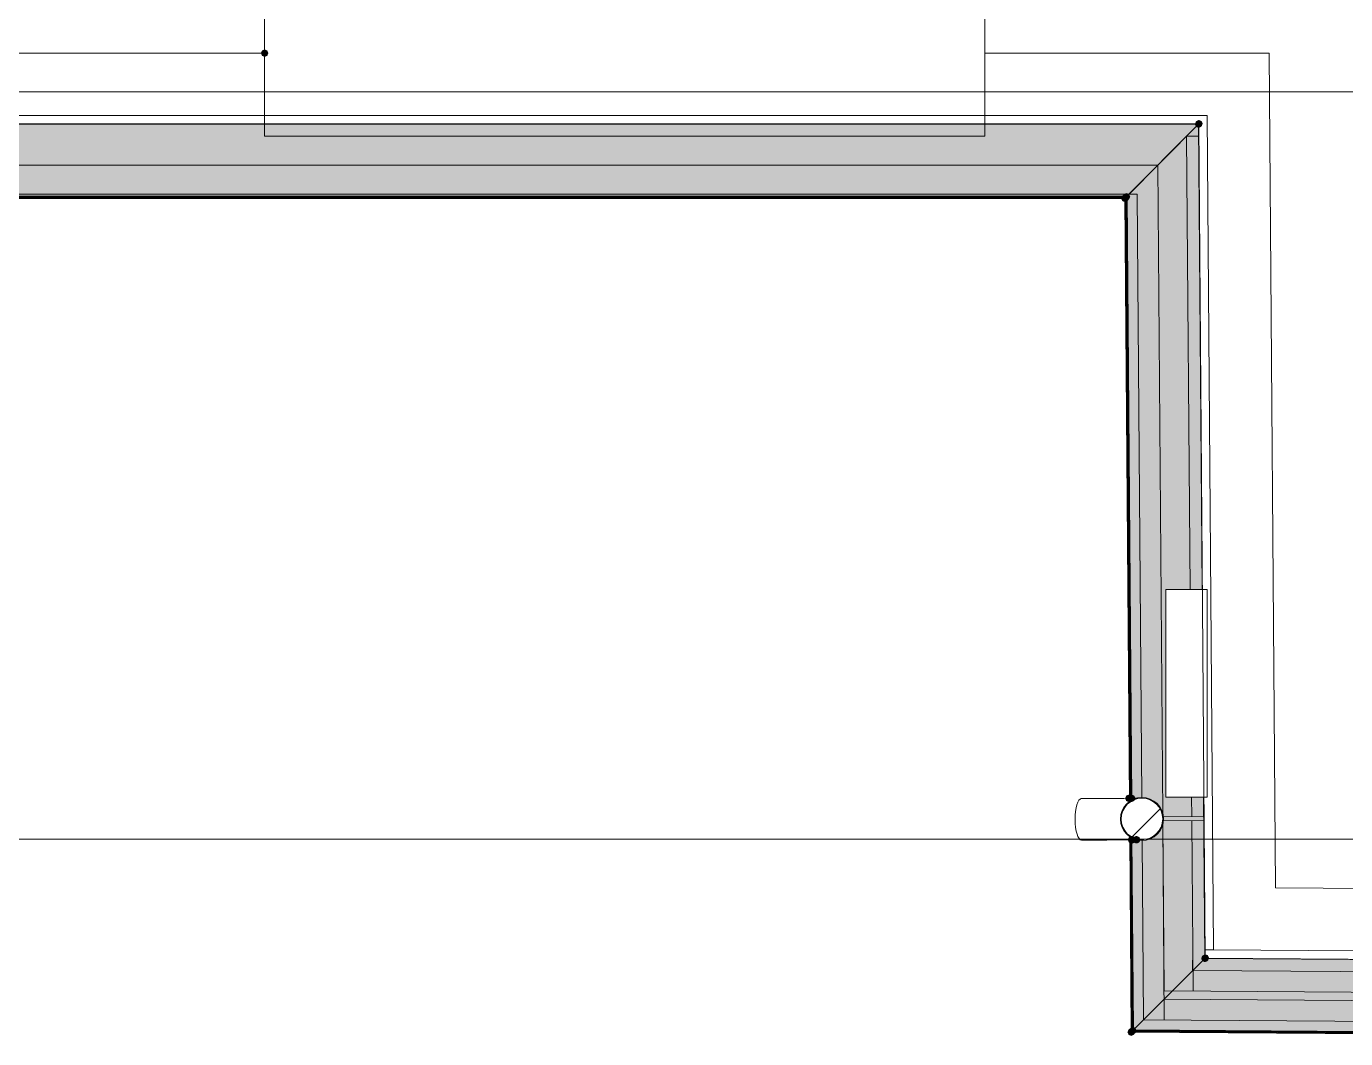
# Model space of a CAD drawing. Header units: millimetres. Extents: x 0 to 1189, y 0 to 841.
# Drawn here: x 688.58 to 720.36, y 283.07 to 307.45 of the extents above; entities that cross this region are included whole.
import ezdxf

# ---------------------------------------------------------------- set-up
doc = ezdxf.new("R2010")
doc.units = ezdxf.units.MM

msp = doc.modelspace()

# ---------------------------------------------------------------- hatches: boundary and pattern name
h = msp.add_hatch(color=7)
h.dxf.hatch_style = 2
h.paths.add_polyline_path([(694.319061, 306.89424), (694.255498, 306.867802), (694.229061, 306.804239), (694.255498, 306.740677), (694.319061, 306.714239), (694.382623, 306.740677), (694.409061, 306.804239), (694.382623, 306.867802)])
at = {"true_color": 0x3d3d3d}
h = msp.add_hatch(color=250, dxfattribs=at)
h.dxf.hatch_style = 2
h.paths.add_polyline_path([(611.478934, 305.094237), (630.580963, 305.094237), (630.580963, 304.904237), (634.580969, 304.904237), (634.580969, 305.094237), (716.815095, 305.094237), (715.042092, 303.308234), (660.84201, 303.308234), (660.84201, 304.404236), (660.748009, 304.404236), (660.741009, 303.308234), (611.478934, 303.308234)])
h = msp.add_hatch(color=250, dxfattribs=at)
h.dxf.hatch_style = 2
h.paths.add_polyline_path([(716.815095, 305.094237), (716.899095, 293.88222), (716.023094, 293.88222), (716.023094, 288.882212), (716.937095, 288.882212), (716.966095, 285.008206), (715.194093, 283.225203), (715.158093, 287.935211), (715.339093, 287.85021), (715.566093, 287.85221), (715.765094, 287.947211), (715.921094, 288.136211), (715.968094, 288.348211), (715.920094, 288.578212), (715.785094, 288.751212), (715.563093, 288.865212), (715.336093, 288.864212), (715.152093, 288.776212), (715.042092, 303.308234)])
h = msp.add_hatch(color=7)
h.dxf.hatch_style = 2
h.paths.add_polyline_path([(716.748199, 305.154444), (716.725328, 305.089512), (716.754888, 305.02734), (716.81982, 305.00447), (716.881992, 305.03403), (716.890992, 305.04403), (716.913862, 305.108961), (716.884302, 305.171133), (716.819371, 305.194004), (716.757199, 305.164444)])
h = msp.add_hatch(color=250, dxfattribs=at)
h.dxf.hatch_style = 2
h.paths.add_polyline_path([(660.84201, 303.347234), (715.081092, 303.347234), (715.042092, 303.308234), (703.333075, 303.306234), (660.84201, 303.306234)])
h = msp.add_hatch(color=7)
h.dxf.hatch_style = 2
h.paths.add_polyline_path([(715.114732, 303.253594), (715.140984, 303.317234), (715.114732, 303.380874), (715.051092, 303.407125), (714.987453, 303.380874), (714.976453, 303.369874), (714.950201, 303.306234), (714.976453, 303.242594), (715.040092, 303.216343), (715.103732, 303.242594)])
h = msp.add_hatch(color=7)
h.dxf.hatch_style = 2
h.paths.add_polyline_path([(714.982814, 303.374457), (714.963751, 303.308307), (714.99687, 303.247956), (715.063019, 303.228893), (715.123371, 303.262011), (715.146434, 303.333161), (715.113315, 303.393512), (715.047166, 303.412575)])
h = msp.add_hatch(color=7)
h.dxf.hatch_style = 2
h.paths.add_polyline_path([(715.011453, 303.404874), (714.985201, 303.341234), (715.011453, 303.277594), (715.075092, 303.251343), (715.138732, 303.277594), (715.167984, 303.344234), (715.141732, 303.407874), (715.078092, 303.434125)])
h = msp.add_hatch(color=250, dxfattribs=at)
h.dxf.hatch_style = 2
h.paths.add_polyline_path([(715.081092, 303.347234), (715.191093, 288.795212), (715.150093, 288.775212), (715.040092, 303.306234)])
h = msp.add_hatch(color=250, dxfattribs=at)
h.dxf.hatch_style = 2
h.paths.add_polyline_path([(716.899095, 293.88222), (716.871095, 297.620225), (716.909095, 293.88222)])
h = msp.add_hatch(color=7)
h.dxf.hatch_style = 2
h.paths.add_polyline_path([(715.135093, 288.945212), (715.07153, 288.918775), (715.045092, 288.855212), (715.07153, 288.791649), (715.135093, 288.765212), (715.149093, 288.765212), (715.212655, 288.791649), (715.239093, 288.855212), (715.212655, 288.918775), (715.149093, 288.945212)])
h = msp.add_hatch(color=7)
h.dxf.hatch_style = 2
h.paths.add_polyline_path([(715.171093, 288.946212), (715.10753, 288.919775), (715.081092, 288.856212), (715.10753, 288.792649), (715.171093, 288.766212), (715.184093, 288.766212), (715.247655, 288.792649), (715.274093, 288.856212), (715.247655, 288.919775), (715.184093, 288.946212)])
h = msp.add_hatch(color=7)
h.dxf.hatch_style = 2
h.paths.add_polyline_path([(715.191093, 288.946212), (715.12753, 288.919775), (715.101093, 288.856212), (715.12753, 288.792649), (715.191093, 288.766212), (715.203093, 288.766212), (715.266655, 288.792649), (715.293093, 288.856212), (715.266655, 288.919775), (715.203093, 288.946212)])
h = msp.add_hatch(color=7)
h.dxf.hatch_style = 2
h.paths.add_polyline_path([(715.211093, 287.76621), (715.274655, 287.792648), (715.301093, 287.85621), (715.274655, 287.919773), (715.211093, 287.946211), (715.199093, 287.946211), (715.13553, 287.919773), (715.109093, 287.85621), (715.13553, 287.792648), (715.199093, 287.76621)])
h = msp.add_hatch(color=7)
h.dxf.hatch_style = 2
h.paths.add_polyline_path([(715.226093, 287.76621), (715.289655, 287.792648), (715.316093, 287.85621), (715.289655, 287.919773), (715.226093, 287.946211), (715.211093, 287.946211), (715.14753, 287.919773), (715.121093, 287.85621), (715.14753, 287.792648), (715.211093, 287.76621)])
h = msp.add_hatch(color=250, dxfattribs=at)
h.dxf.hatch_style = 2
h.paths.add_polyline_path([(715.198093, 287.916211), (715.233093, 283.274203), (715.192093, 283.223203), (715.156093, 287.936211)])
h = msp.add_hatch(color=7)
h.dxf.hatch_style = 2
h.paths.add_polyline_path([(715.325093, 287.76721), (715.388655, 287.793648), (715.415093, 287.85721), (715.388655, 287.920773), (715.325093, 287.947211), (715.312093, 287.947211), (715.24853, 287.920773), (715.222093, 287.85721), (715.24853, 287.793648), (715.312093, 287.76721)])
h = msp.add_hatch(color=7)
h.dxf.hatch_style = 2
h.paths.add_polyline_path([(716.900199, 285.058413), (716.877329, 284.993482), (716.906888, 284.93131), (716.97182, 284.908439), (717.033992, 284.937999), (717.042992, 284.947999), (717.065862, 285.012931), (717.036302, 285.075103), (716.971371, 285.097973), (716.909199, 285.068413)])
h = msp.add_hatch(color=250, dxfattribs=at)
h.dxf.hatch_style = 2
h.paths.add_polyline_path([(716.967095, 284.998206), (735.585124, 284.868206), (735.585124, 284.378205), (737.381127, 284.365205), (737.372127, 283.069203), (715.194093, 283.225203)])
h = msp.add_hatch(color=250, dxfattribs=at)
h.dxf.hatch_style = 2
h.paths.add_polyline_path([(716.967095, 284.998206), (716.966095, 285.008206), (716.976095, 285.008206)])
h = msp.add_hatch(color=7)
h.dxf.hatch_style = 2
h.paths.add_polyline_path([(715.266732, 283.170564), (715.292984, 283.234203), (715.266732, 283.297843), (715.203093, 283.324094), (715.139453, 283.297843), (715.128453, 283.286843), (715.102202, 283.223203), (715.128453, 283.159564), (715.192093, 283.133312), (715.255732, 283.159564)])
h = msp.add_hatch(color=7)
h.dxf.hatch_style = 2
h.paths.add_polyline_path([(715.134814, 283.291426), (715.115751, 283.225277), (715.14887, 283.164925), (715.215019, 283.145862), (715.275371, 283.178981), (715.298434, 283.25013), (715.265315, 283.310482), (715.199166, 283.329545)])
h = msp.add_hatch(color=7)
h.dxf.hatch_style = 2
h.paths.add_polyline_path([(715.155093, 283.311204), (715.138105, 283.244491), (715.173093, 283.185203), (715.239805, 283.168216), (715.299093, 283.203203), (715.31908, 283.273916), (715.284093, 283.333204), (715.21738, 283.350191)])
h = msp.add_hatch(color=250, dxfattribs=at)
h.dxf.hatch_style = 2
h.paths.add_polyline_path([(715.233093, 283.264203), (737.372127, 283.109203), (737.372127, 283.067203), (715.207093, 283.223203)])

# ---------------------------------------------------------------- linework, layer by layer
at = {"color": 7, "lineweight": 0}
for points in [[(694.319061, 306.804239), (694.319061, 308.004241)], [(711.669087, 308.004241), (711.669087, 306.804239)], [(694.319061, 306.804239), (683.769045, 306.804239)], [(694.319061, 305.304237), (694.319061, 306.804239)], [(711.669087, 306.804239), (711.669087, 305.104237)], [(718.512098, 306.804239), (711.669087, 306.804239)], [(718.512098, 306.804239), (718.664098, 286.696209)], [(202.529309, 305.871238), (730.632116, 305.871238)], [(716.815095, 305.094237), (634.580969, 305.094237)], [(716.815095, 305.094237), (634.580969, 305.094237)], [(694.319061, 305.304237), (683.769045, 305.304237)], [(683.769045, 305.104237), (694.319061, 305.104237)], [(694.309061, 305.104237), (711.669087, 305.104237)], [(711.669087, 305.104237), (694.309061, 305.104237)], [(694.319061, 305.304237), (711.669087, 305.304237)], [(694.319061, 305.104237), (694.319061, 305.304237)], [(694.319061, 304.804236), (694.319061, 305.094237)], [(717.023095, 305.304237), (711.669087, 305.304237)], [(711.669087, 305.104237), (716.824095, 305.104237)], [(711.669087, 305.094237), (711.669087, 304.804236)], [(715.042092, 303.308234), (716.815095, 305.094237)], [(716.815095, 305.094237), (715.055092, 303.320234)], [(716.899095, 293.88222), (716.815095, 305.094237)], [(716.899095, 293.88222), (716.815095, 305.094237)], [(716.824095, 305.104237), (716.976095, 285.008206)], [(717.023095, 305.104237), (717.023095, 305.304237)], [(717.023095, 305.304237), (717.175096, 285.207206)], [(694.319061, 304.804236), (711.669087, 304.804236)], [(716.817095, 304.804236), (716.527095, 304.804236)], [(716.527095, 304.804236), (716.609095, 293.88222)], [(716.817095, 304.802236), (716.527095, 304.800236)], [(660.84001, 304.104235), (715.832094, 304.104235)], [(715.950094, 288.449211), (715.832094, 304.104235)], [(715.832094, 304.104235), (715.950094, 288.449211)], [(715.337093, 303.404234), (660.83801, 303.404234)], [(715.093093, 303.359234), (660.83901, 303.359234)], [(715.081092, 303.347234), (660.83901, 303.347234)], [(715.078092, 303.344234), (660.83901, 303.344234)], [(715.075092, 303.341234), (660.83901, 303.341234)], [(715.057092, 303.323234), (660.83901, 303.323234)], [(715.055092, 303.320234), (660.83901, 303.320234)], [(715.053092, 303.318234), (660.83901, 303.318234)], [(715.051092, 303.317234), (660.83901, 303.317234)], [(715.042092, 303.308234), (660.83901, 303.308234)], [(715.040092, 303.306234), (660.83901, 303.306234)], [(715.150093, 288.775212), (715.040092, 303.306234)], [(715.042092, 303.308234), (715.055092, 303.320234)], [(715.055092, 303.320234), (715.042092, 303.308234)], [(715.152093, 288.776212), (715.042092, 303.308234)], [(715.161093, 288.780212), (715.051092, 303.317234)], [(715.163093, 288.781212), (715.053092, 303.318234)], [(715.055092, 303.320234), (715.093093, 303.359234)], [(715.081092, 303.347234), (715.055092, 303.320234)], [(715.055092, 303.320234), (715.081092, 303.347234)], [(715.081092, 303.347234), (715.055092, 303.320234)], [(715.165093, 288.782212), (715.055092, 303.320234)], [(715.057092, 303.323234), (715.075092, 303.341234)], [(715.075092, 303.341234), (715.057092, 303.323234)], [(715.167093, 288.783212), (715.057092, 303.323234)], [(715.185093, 288.792212), (715.075092, 303.341234)], [(715.188093, 288.793212), (715.078092, 303.344234)], [(715.093093, 303.359234), (715.081092, 303.347234)], [(715.191093, 288.795212), (715.081092, 303.347234)], [(715.204093, 288.801212), (715.093093, 303.359234)], [(715.447093, 288.865212), (715.337093, 303.404234)], [(717.023095, 293.88222), (716.023094, 293.88222)], [(716.023094, 293.88222), (716.023094, 288.882212)], [(717.023095, 288.882212), (717.023095, 293.88222)], [(713.839192, 288.345897), (713.841561, 288.446932), (713.849842, 288.540968), (713.863441, 288.626021), (713.881764, 288.700105), (713.904217, 288.761235), (713.930204, 288.807428), (713.959132, 288.836696), (713.990406, 288.847056)], [(714.411091, 288.850212), (713.986091, 288.847212)], [(714.411091, 288.850212), (714.468092, 288.850212)], [(714.468092, 288.850212), (714.523092, 288.851212)], [(714.523092, 288.851212), (714.578092, 288.851212)], [(714.578092, 288.851212), (714.632092, 288.851212)], [(714.632092, 288.851212), (714.685092, 288.852212)], [(714.685092, 288.852212), (714.737092, 288.852212)], [(714.737092, 288.852212), (714.787092, 288.853212)], [(714.787092, 288.853212), (714.836092, 288.853212)], [(714.836092, 288.853212), (714.884092, 288.853212)], [(714.884092, 288.853212), (714.930092, 288.854212)], [(714.930092, 288.854212), (714.974092, 288.854212)], [(714.931092, 288.354211), (714.941665, 288.462956), (714.971983, 288.56054), (715.01995, 288.648866), (715.083467, 288.725837), (715.160438, 288.789354), (715.248765, 288.837321), (715.346349, 288.86764), (715.451093, 288.878212), (715.555468, 288.86773), (715.652718, 288.837665), (715.740781, 288.790093), (715.817594, 288.727087), (715.881094, 288.650721), (715.929219, 288.563071), (715.959906, 288.466209), (715.971094, 288.362211)], [(714.951092, 288.354211), (714.961256, 288.458938), (714.990405, 288.552774), (715.036522, 288.637704), (715.097593, 288.711712), (715.1716, 288.772782), (715.25653, 288.818899), (715.350366, 288.848048), (715.451093, 288.858212), (715.551451, 288.848136), (715.644953, 288.819228), (715.729619, 288.773468), (715.803469, 288.712837), (715.864521, 288.639315), (715.910797, 288.554883), (715.940314, 288.461522), (715.951094, 288.361211)], [(714.974092, 288.854212), (715.017092, 288.854212)], [(715.017092, 288.854212), (715.058092, 288.855212)], [(715.058092, 288.855212), (715.098093, 288.855212)], [(715.098093, 288.855212), (715.135093, 288.855212)], [(715.205093, 288.856212), (715.236093, 288.856212)], [(715.236093, 288.856212), (715.266093, 288.856212)], [(715.266093, 288.856212), (715.294093, 288.856212)], [(715.294093, 288.856212), (715.317093, 288.857212)], [(716.023094, 288.882212), (717.023095, 288.882212)], [(716.651095, 288.415211), (716.647095, 288.882212)], [(716.967095, 284.998206), (716.937095, 288.882212)], [(716.967095, 284.998206), (716.937095, 288.882212)], [(715.218093, 287.929211), (715.884094, 288.595212)], [(713.99797, 287.847083), (713.966542, 287.85701), (713.937174, 287.885937), (713.91049, 287.931854), (713.887115, 287.992749), (713.867673, 288.066612), (713.852788, 288.151432), (713.843087, 288.245197), (713.839192, 288.345897)], [(715.971094, 288.362211), (715.960522, 288.25318), (715.930203, 288.155461), (715.882236, 288.067117), (715.818719, 287.990211), (715.741748, 287.926804), (715.653421, 287.878961), (715.555837, 287.848742), (715.451093, 287.83821), (715.346718, 287.848652), (715.249468, 287.878617), (715.161405, 287.926066), (715.084592, 287.988961), (715.021092, 288.065262), (714.972967, 288.15293), (714.94228, 288.249926), (714.931092, 288.354211)], [(715.951094, 288.361211), (715.94093, 288.257197), (715.911781, 288.163227), (715.865664, 288.078279), (715.804594, 288.004336), (715.730586, 287.943377), (715.645656, 287.897382), (715.55182, 287.868334), (715.451093, 287.85821), (715.350735, 287.868244), (715.257233, 287.897039), (715.172567, 287.942638), (715.098718, 288.003086), (715.037665, 288.076424), (714.991389, 288.160695), (714.961872, 288.253944), (714.951092, 288.354211)], [(715.982094, 284.215205), (715.952094, 288.274211)], [(715.952094, 288.274211), (715.988094, 283.515204)], [(716.941095, 288.419211), (715.959094, 288.411211)], [(715.960094, 288.311211), (716.941095, 288.319211)], [(716.651095, 288.318211), (716.682095, 284.210205)], [(715.192093, 283.223203), (715.156093, 287.936211)], [(715.194093, 283.225203), (715.158093, 287.935211)], [(715.203093, 283.234203), (715.168093, 287.931211)], [(715.205093, 283.235203), (715.169093, 287.930211)], [(715.207093, 283.237203), (715.171093, 287.929211)], [(715.209093, 283.240203), (715.174093, 287.928211)], [(715.227093, 283.257203), (715.191093, 287.920211)], [(715.230093, 283.261203), (715.195093, 287.918211)], [(715.233093, 283.264203), (715.198093, 287.916211)], [(715.245093, 283.276203), (715.210093, 287.911211)], [(202.529309, 287.87121), (805.800231, 287.87121)], [(713.993091, 287.84721), (714.418091, 287.85021)], [(714.442092, 287.85021), (714.418091, 287.85021)], [(714.498092, 287.85021), (714.442092, 287.85021)], [(714.554092, 287.85121), (714.498092, 287.85021)], [(714.608092, 287.85121), (714.554092, 287.85121)], [(714.662092, 287.85221), (714.608092, 287.85121)], [(714.714092, 287.85221), (714.662092, 287.85221)], [(714.765092, 287.85221), (714.714092, 287.85221)], [(714.815092, 287.85321), (714.765092, 287.85221)], [(714.864092, 287.85321), (714.815092, 287.85321)], [(714.911092, 287.85421), (714.864092, 287.85321)], [(714.956092, 287.85421), (714.911092, 287.85421)], [(715.000092, 287.85421), (714.956092, 287.85421)], [(715.042092, 287.85521), (715.000092, 287.85421)], [(715.083092, 287.85521), (715.042092, 287.85521)], [(715.121093, 287.85521), (715.083092, 287.85521)], [(715.157093, 287.85521), (715.121093, 287.85521)], [(715.192093, 287.85621), (715.174093, 287.85621)], [(715.257093, 287.85621), (715.226093, 287.85621)], [(715.285093, 287.85621), (715.257093, 287.85621)], [(715.312093, 287.85721), (715.285093, 287.85621)], [(715.488093, 283.519204), (715.455093, 287.85121)], [(718.664098, 286.696209), (796.760217, 286.150208)], [(716.671095, 284.710206), (716.675095, 285.210206)], [(716.975095, 285.208206), (717.175096, 285.207206)], [(716.975095, 285.208206), (716.976095, 285.008206)], [(798.27122, 284.639206), (717.175096, 285.207206)], [(715.194093, 283.225203), (716.967095, 284.998206)], [(716.967095, 284.998206), (715.207093, 283.237203)], [(735.589124, 284.868206), (716.967095, 284.998206)], [(735.589124, 284.868206), (716.967095, 284.998206)], [(716.976095, 285.008206), (798.47322, 284.438205)], [(735.587124, 284.578205), (716.679095, 284.710206)], [(737.379127, 284.065205), (715.982094, 284.215205)], [(715.984094, 284.015205), (737.378127, 283.865204)], [(737.374127, 283.365204), (715.488093, 283.519204)], [(737.372127, 283.067203), (715.192093, 283.223203)], [(715.194093, 283.225203), (715.207093, 283.237203)], [(715.207093, 283.237203), (715.194093, 283.225203)], [(737.372127, 283.069203), (715.194093, 283.225203)], [(737.372127, 283.079203), (715.203093, 283.234203)], [(737.372127, 283.080203), (715.205093, 283.235203)], [(715.207093, 283.237203), (715.245093, 283.276203)], [(715.233093, 283.264203), (715.207093, 283.237203)], [(715.207093, 283.237203), (715.233093, 283.264203)], [(715.233093, 283.264203), (715.207093, 283.237203)], [(737.372127, 283.082203), (715.207093, 283.237203)], [(715.209093, 283.240203), (715.227093, 283.257203)], [(715.227093, 283.257203), (715.209093, 283.240203)], [(737.372127, 283.085203), (715.209093, 283.240203)], [(737.372127, 283.102203), (715.227093, 283.257203)], [(737.372127, 283.106203), (715.230093, 283.261203)], [(715.245093, 283.276203), (715.233093, 283.264203)], [(737.372127, 283.109203), (715.233093, 283.264203)], [(737.372127, 283.121203), (715.245093, 283.276203)]]:
    msp.add_lwpolyline(points, dxfattribs=at)

doc.saveas('drawing.dxf')
